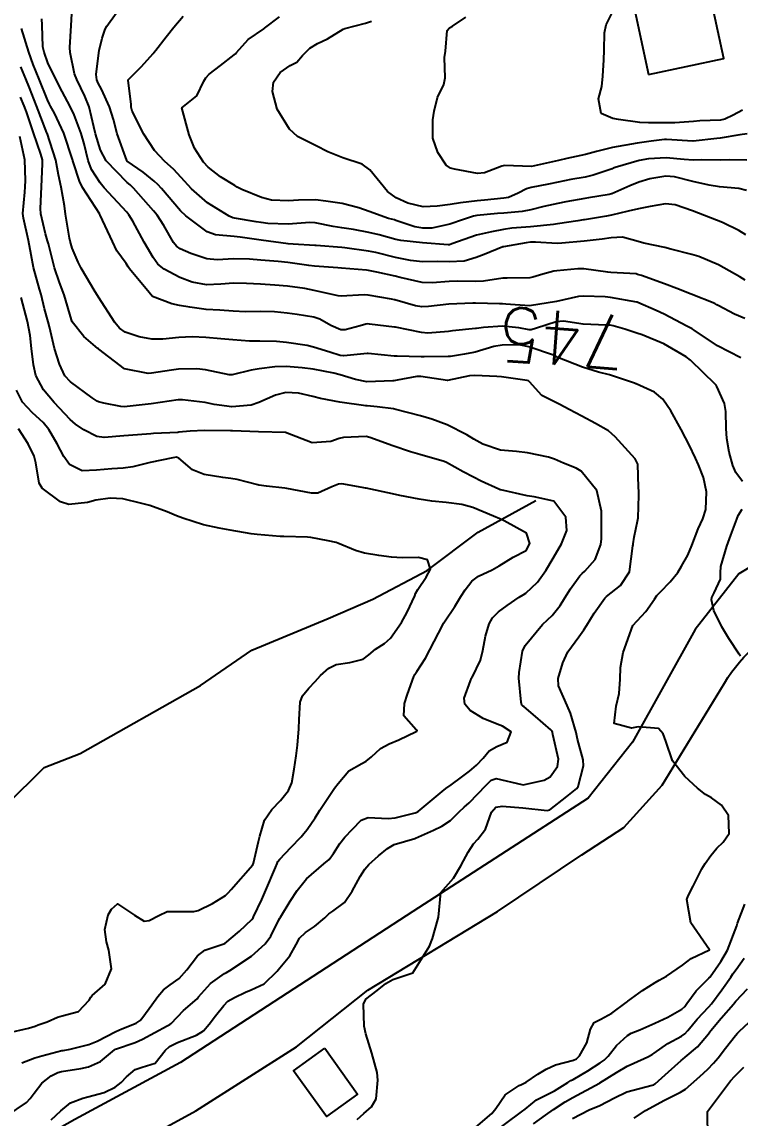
# Model space of a CAD drawing. Header units: metres. Extents: x 318500 to 325275, y 7408834 to 7428799.
# Drawn here: x 323206.3 to 323259.7, y 7421223.2 to 7421304.6 of the extents above; entities that cross this region are included whole.
import ezdxf
from ezdxf.enums import TextEntityAlignment as Align

# ---------------------------------------------------------------- set-up
doc = ezdxf.new("R2010")
doc.units = ezdxf.units.M
doc.header["$MEASUREMENT"] = 0
for name, color, linetype in [('Cotas', 45, 'Continuous'), ('Curvas de Nivel 1m', 11, 'Continuous'), ('Curvas de Nivel 5m', 15, 'Continuous'), ('Edificações', 30, 'Continuous'), ('Hidrografia', 140, 'Continuous'), ('Vias Primárias', 230, 'Continuous'), ('Vias Secundárias', 230, 'Continuous')]:
    doc.layers.add(name, color=color, linetype=linetype)
doc.styles.add('Style-STANDARD', font='STANDARD.shx')

msp = doc.modelspace()

# ---------------------------------------------------------------- linework, layer by layer
at = {"layer": 'Curvas de Nivel 1m', "flags": 128}
for points, elevation in [([(323260.009, 7421282.55), (323259.234, 7421282.853), (323258.019, 7421283.519), (323257.936, 7421283.568), (323257.773, 7421283.654), (323256.03, 7421284.362), (323254.954, 7421284.774), (323254.041, 7421285.111), (323252.324, 7421285.726), (323252.051, 7421285.822), (323251.936, 7421285.848), (323250.053, 7421285.964), (323249.827, 7421285.989), (323248.057, 7421286.23), (323247.611, 7421286.232), (323246.054, 7421286.08), (323245.82, 7421286.047), (323245.011, 7421285.826), (323244.277, 7421285.606), (323244.046, 7421285.562), (323242.353, 7421285.55), (323242.045, 7421285.531), (323240.599, 7421285.324), (323240.041, 7421285.291), (323238.636, 7421285.316), (323238.041, 7421285.302), (323236.778, 7421285.193), (323236.039, 7421285.214), (323234.422, 7421285.587), (323234.046, 7421285.687), (323232.683, 7421285.991), (323232.052, 7421286.111), (323231.921, 7421286.132), (323230.054, 7421286.28), (323229.777, 7421286.302), (323228.056, 7421286.432), (323227.637, 7421286.475), (323226.059, 7421286.703), (323225.362, 7421286.785), (323224.062, 7421286.879), (323223.228, 7421286.947), (323222.063, 7421286.976), (323220.822, 7421286.909), (323220.058, 7421286.985), (323218.857, 7421287.378), (323218.065, 7421287.709), (323217.792, 7421287.908), (323217.587, 7421288.187), (323216.849, 7421289.438), (323216.354, 7421290.206), (323216.105, 7421290.527), (323214.6, 7421292.233), (323214.357, 7421292.462), (323214.134, 7421292.656), (323212.59, 7421294.256), (323212.162, 7421295.055), (323211.798, 7421296.266), (323211.673, 7421296.782), (323211.322, 7421298.273), (323210.998, 7421299.058), (323210.391, 7421300.288), (323210.237, 7421300.725), (323209.909, 7421302.295), (323209.881, 7421302.681), (323209.973, 7421304.295), (323210.066, 7421306.052)], 747), ([(323260.046, 7421285.383), (323259.633, 7421285.626), (323258.063, 7421286.533), (323256.591, 7421287.153), (323256.074, 7421287.3), (323254.514, 7421287.696), (323254.081, 7421287.808), (323252.497, 7421288.137), (323252.085, 7421288.26), (323250.92, 7421288.579), (323250.088, 7421288.536), (323249.422, 7421288.431), (323248.085, 7421288.288), (323246.41, 7421288.132), (323246.083, 7421288.122), (323244.459, 7421288.21), (323244.084, 7421288.2), (323243.765, 7421288.161), (323242.08, 7421287.871), (323242.043, 7421287.861), (323240.649, 7421287.304), (323240.068, 7421287.077), (323239.155, 7421286.812), (323238.062, 7421286.744), (323237.221, 7421286.771), (323236.062, 7421286.76), (323235.177, 7421286.839), (323234.067, 7421287.082), (323232.614, 7421287.449), (323232.073, 7421287.555), (323230.297, 7421287.798), (323230.077, 7421287.819), (323228.162, 7421287.965), (323228.079, 7421287.974), (323226.457, 7421288.074), (323226.093, 7421288.093), (323224.083, 7421288.368), (323222.538, 7421288.577), (323222.085, 7421288.624), (323220.689, 7421288.761), (323220.082, 7421288.99), (323218.496, 7421290.176), (323218.106, 7421290.549), (323216.677, 7421292.202), (323216.417, 7421292.49), (323216.135, 7421292.744), (323215.325, 7421293.406), (323214.15, 7421294.226), (323214.118, 7421294.272), (323213.401, 7421296.248), (323213.123, 7421297.323), (323212.831, 7421298.254), (323212.223, 7421299.568), (323211.984, 7421300.02), (323211.878, 7421300.265), (323211.826, 7421300.676), (323212.03, 7421302.263), (323212.066, 7421302.459), (323212.277, 7421303.37), (323212.508, 7421304.037), (323212.637, 7421304.257), (323213.327, 7421305.223)], 748), ([(323259.837, 7421298.004), (323259.134, 7421297.636), (323258.513, 7421297.337), (323258.204, 7421297.274), (323256.661, 7421297.215), (323256.203, 7421297.182), (323254.822, 7421297.072), (323254.201, 7421297.069), (323252.851, 7421297.07), (323252.201, 7421297.1), (323250.638, 7421297.319), (323250.204, 7421297.393), (323249.339, 7421297.769), (323249.148, 7421298.849), (323249.378, 7421299.769), (323249.469, 7421300.547), (323249.541, 7421301.767), (323249.569, 7421302.468), (323249.581, 7421303.767), (323249.708, 7421304.356), (323250.317, 7421305.545)], 753), ([(323259.703, 7421279.624), (323257.983, 7421280.503), (323256.237, 7421281.676), (323256.099, 7421281.777), (323256.002, 7421281.836), (323255.71, 7421281.976), (323254.012, 7421282.858), (323253.431, 7421283.126), (323252.068, 7421283.729), (323252.02, 7421283.747), (323251.998, 7421283.753), (323250.025, 7421284.11), (323249.636, 7421284.153), (323248.026, 7421284.202), (323247.647, 7421284.164), (323246.02, 7421283.81), (323244.016, 7421283.475), (323242.268, 7421283.607), (323242.018, 7421283.635), (323241.797, 7421283.642), (323240.018, 7421283.686), (323239.812, 7421283.687), (323238.017, 7421283.608), (323236.521, 7421283.429), (323236.015, 7421283.409), (323235.56, 7421283.491), (323234.02, 7421283.924), (323233.984, 7421283.935), (323233.758, 7421283.974), (323232.024, 7421284.27), (323231.738, 7421284.289), (323230.023, 7421284.213), (323229.815, 7421284.232), (323228.029, 7421284.628), (323227.323, 7421284.768), (323226.033, 7421284.955), (323225.096, 7421285.028), (323224.035, 7421285.083), (323223.007, 7421285.144), (323222.036, 7421285.164), (323221.091, 7421285.087), (323220.033, 7421285.054), (323218.958, 7421285.249), (323218.041, 7421285.59), (323216.876, 7421286.198), (323216.42, 7421286.571), (323216.059, 7421287.07), (323215.647, 7421287.796), (323215.411, 7421288.22), (323214.552, 7421289.775), (323214.265, 7421290.238), (323214.103, 7421290.449), (323212.44, 7421292.257), (323212.134, 7421292.615), (323211.482, 7421293.608), (323211.234, 7421294.274), (323210.938, 7421295.509), (323210.719, 7421296.282), (323210.201, 7421297.677), (323209.914, 7421298.294), (323209.316, 7421299.398), (323208.828, 7421300.311), (323208.248, 7421301.54), (323207.962, 7421302.323), (323207.877, 7421302.713), (323207.824, 7421304.325), (323207.808, 7421304.811)], 746), ([(323260.091, 7421288.762), (323259.556, 7421289.089), (323258.399, 7421289.646), (323258.102, 7421289.767), (323257.911, 7421289.844), (323256.113, 7421290.532), (323254.835, 7421290.977), (323254.12, 7421291.053), (323252.975, 7421290.859), (323252.114, 7421290.688), (323251.348, 7421290.505), (323250.107, 7421290.209), (323249.729, 7421290.141), (323248.101, 7421289.874), (323248.02, 7421289.863), (323247.609, 7421289.787), (323246.098, 7421289.564), (323245.81, 7421289.528), (323244.095, 7421289.359), (323242.701, 7421289.247), (323242.093, 7421289.162), (323241.204, 7421288.987), (323240.088, 7421288.723), (323238.256, 7421288.092), (323238.081, 7421288.026), (323237.986, 7421288.016), (323236.082, 7421288.17), (323234.451, 7421288.332), (323234.084, 7421288.406), (323232.854, 7421288.755), (323232.089, 7421288.935), (323230.953, 7421289.149), (323230.092, 7421289.269), (323229.433, 7421289.37), (323228.096, 7421289.659), (323227.715, 7421289.674), (323226.095, 7421289.544), (323224.581, 7421289.609), (323224.096, 7421289.669), (323223.717, 7421289.727), (323222.099, 7421289.999), (323221.992, 7421290.025), (323221.701, 7421290.136), (323220.115, 7421291.129), (323218.904, 7421292.172), (323218.138, 7421293.024), (323217.579, 7421293.623), (323216.942, 7421294.198), (323216.162, 7421295.016), (323215.372, 7421296.222), (323214.504, 7421297.937), (323214.431, 7421298.237), (323214.429, 7421298.454), (323214.228, 7421300.013), (323214.207, 7421300.24), (323214.21, 7421300.261), (323214.231, 7421300.287), (323215.207, 7421301.264), (323216.059, 7421302.213), (323216.149, 7421302.325), (323216.264, 7421302.467), (323217.024, 7421303.454), (323217.598, 7421304.19), (323218.298, 7421305)], 749), ([(323260.167, 7421294.297), (323258.862, 7421294.335), (323258.167, 7421294.306), (323256.811, 7421294.315), (323256.166, 7421294.312), (323255.495, 7421294.358), (323254.168, 7421294.48), (323252.854, 7421294.407), (323252.165, 7421294.274), (323250.39, 7421293.757), (323250.222, 7421293.696), (323250.159, 7421293.667), (323248.739, 7421293.187), (323248.149, 7421293.046), (323247.087, 7421292.855), (323246.143, 7421292.677), (323245.433, 7421292.528), (323244.137, 7421292.279), (323243.796, 7421292.182), (323243.18, 7421291.849), (323242.449, 7421291.533), (323242.124, 7421291.47), (323240.678, 7421291.326), (323240.121, 7421291.279), (323238.893, 7421291.134), (323238.116, 7421291.017), (323237.154, 7421290.89), (323236.113, 7421290.829), (323234.972, 7421291.102), (323234.123, 7421291.503), (323233.476, 7421291.98), (323232.154, 7421293.581), (323231.599, 7421294.006), (323230.165, 7421294.479), (323229.051, 7421294.919), (323228.173, 7421295.374), (323227.717, 7421295.6), (323226.789, 7421296.071), (323226.188, 7421296.603), (323225.283, 7421298.089), (323224.921, 7421299.395), (323225.001, 7421300.092), (323225.506, 7421300.823), (323226.249, 7421301.322), (323226.739, 7421301.587), (323227.149, 7421302.067), (323227.703, 7421302.624), (323228.274, 7421302.958), (323229.008, 7421303.31), (323230.176, 7421304.022), (323230.291, 7421304.07), (323231.828, 7421304.471), (323232.296, 7421304.619)], 751), ([(323260.19, 7421296.255), (323259.644, 7421296.172), (323258.184, 7421295.929), (323257.933, 7421295.904), (323256.18, 7421295.711), (323256.151, 7421295.709), (323254.182, 7421295.834), (323254.051, 7421295.833), (323253.065, 7421295.717), (323252.179, 7421295.6), (323252.019, 7421295.573), (323250.175, 7421295.244), (323248.994, 7421294.949), (323248.169, 7421294.724), (323246.781, 7421294.415), (323246.165, 7421294.287), (323244.16, 7421293.84), (323242.16, 7421293.904), (323241.969, 7421293.863), (323240.665, 7421293.37), (323240.151, 7421293.32), (323238.442, 7421293.63), (323238.157, 7421293.702), (323237.824, 7421293.923), (323237.22, 7421294.879), (323236.845, 7421295.933), (323236.828, 7421297.306), (323236.932, 7421297.933), (323237.197, 7421298.958), (323237.656, 7421299.926), (323237.745, 7421300.425), (323237.717, 7421301.925), (323237.785, 7421302.407), (323237.899, 7421303.924), (323238.073, 7421304.141), (323238.295, 7421304.264), (323239.291, 7421304.919)], 752), ([(323239.345, 7421221.888), (323241.216, 7421223.5), (323241.519, 7421223.856), (323242.205, 7421224.876), (323243.246, 7421225.582), (323243.423, 7421225.653), (323243.76, 7421225.825), (323244.648, 7421226.427), (323245.265, 7421226.793), (323245.949, 7421227.12), (323247.275, 7421227.462), (323247.501, 7421227.552), (323247.743, 7421227.773), (323248.265, 7421228.741), (323248.559, 7421229.761), (323248.823, 7421230.241), (323249.311, 7421230.491), (323250.125, 7421230.939), (323251.202, 7421231.731), (323251.27, 7421231.791), (323251.332, 7421231.849), (323252.416, 7421232.642), (323253.353, 7421233.224), (323253.658, 7421233.393), (323254.189, 7421233.688), (323255.369, 7421234.521), (323256.028, 7421235.009), (323257.39, 7421235.65), (323255.996, 7421237.664), (323255.71, 7421239.393), (323255.792, 7421239.666), (323256.161, 7421240.376), (323256.814, 7421241.656), (323257.054, 7421242.067), (323257.475, 7421242.646), (323257.936, 7421243.19), (323258.404, 7421243.636), (323258.842, 7421244.288), (323258.802, 7421245.631), (323258.271, 7421246.383), (323257.533, 7421246.935), (323257.077, 7421247.196), (323256.488, 7421247.666), (323255.553, 7421248.536), (323254.636, 7421249.689), (323254.142, 7421251.144), (323253.955, 7421251.696), (323253.604, 7421252.095), (323252.085, 7421252.203), (323251.604, 7421252.118), (323250.314, 7421252.449), (323250.455, 7421253.747), (323250.679, 7421254.7), (323250.749, 7421255.744), (323250.783, 7421256.624), (323250.978, 7421257.741), (323251.7, 7421259.73), (323252.658, 7421260.774), (323253.289, 7421261.707), (323253.474, 7421261.964), (323253.738, 7421262.238), (323254.471, 7421262.971), (323255.029, 7421263.687), (323255.299, 7421264.15), (323255.773, 7421264.964), (323256.086, 7421265.675), (323256.552, 7421266.915), (323256.896, 7421267.664), (323257.116, 7421268.366), (323257.151, 7421269.66), (323256.931, 7421270.744), (323256.578, 7421271.669), (323256.358, 7421272.163), (323255.882, 7421273.17), (323255.616, 7421273.683), (323255.282, 7421274.303), (323254.515, 7421275.694), (323253.929, 7421276.552), (323253.302, 7421277.078), (323251.94, 7421277.685), (323251.908, 7421277.699), (323251.824, 7421277.732), (323249.949, 7421278.347), (323249.154, 7421278.566), (323247.957, 7421278.93), (323246.126, 7421279.649), (323245.969, 7421279.734), (323245.8, 7421279.813), (323243.979, 7421280.449), (323243.246, 7421280.583), (323241.981, 7421280.565), (323241.381, 7421280.467), (323239.972, 7421280.046), (323239.849, 7421280.014), (323239.181, 7421279.902), (323238.157, 7421279.727), (323237.967, 7421279.709), (323236.206, 7421279.698), (323235.966, 7421279.705), (323234.193, 7421279.74), (323233.967, 7421279.747), (323232.037, 7421279.931), (323231.969, 7421279.931), (323230.218, 7421279.766), (323229.967, 7421279.798), (323229.179, 7421280.032), (323227.976, 7421280.418), (323227.5, 7421280.534), (323225.98, 7421280.757), (323225.235, 7421280.834), (323223.981, 7421280.86), (323223.229, 7421280.864), (323221.982, 7421280.952), (323221.09, 7421281.036), (323219.984, 7421281.121), (323218.973, 7421281.177), (323217.984, 7421281.14), (323216.796, 7421281.011), (323215.978, 7421281.017), (323215.022, 7421281.178), (323213.983, 7421281.529), (323213.572, 7421281.823), (323213.229, 7421282.241), (323212.018, 7421284.124), (323211.933, 7421284.261), (323211.766, 7421284.522), (323210.726, 7421286.28), (323210.499, 7421286.728), (323210.065, 7421287.769), (323209.908, 7421288.292), (323209.861, 7421288.505), (323209.569, 7421290.295), (323209.494, 7421290.911), (323209.228, 7421292.299), (323209.048, 7421293.21), (323208.838, 7421294.31), (323208.198, 7421296.302), (323208.192, 7421296.32), (323208.18, 7421296.344), (323207.416, 7421298.328), (323206.889, 7421299.668), (323206.621, 7421300.336), (323206.244, 7421301.242)], 744), ([(323231.211, 7421223.041), (323231.708, 7421223.493), (323232.293, 7421223.979), (323232.622, 7421224.583), (323232.753, 7421225.975), (323232.7, 7421226.534), (323232.315, 7421227.98), (323231.866, 7421229.413), (323231.744, 7421229.986), (323231.693, 7421231.617), (323231.858, 7421231.985), (323232.693, 7421232.623), (323233.348, 7421233.138), (323233.868, 7421233.447), (323235.36, 7421233.94), (323236.586, 7421235.922), (323236.812, 7421236.495), (323237.216, 7421237.913), (323237.249, 7421238.076), (323237.44, 7421239.91), (323238.382, 7421240.969), (323238.917, 7421241.895), (323239.106, 7421242.253), (323239.475, 7421242.898), (323239.853, 7421243.516), (323240.193, 7421243.879), (323240.75, 7421244.623), (323241.202, 7421245.865), (323241.524, 7421246.251), (323241.987, 7421246.316), (323243.524, 7421246.195), (323245.324, 7421246.01), (323245.522, 7421246.059), (323246.78, 7421247.039), (323247.539, 7421247.642), (323247.64, 7421247.778), (323248.03, 7421249.306), (323247.992, 7421249.774), (323247.593, 7421251.299), (323247.481, 7421251.782), (323247.059, 7421253.233), (323246.804, 7421253.792), (323246.183, 7421255.26), (323246.148, 7421255.803), (323246.488, 7421256.978), (323246.868, 7421257.792), (323247.691, 7421258.909), (323248.063, 7421259.409), (323248.278, 7421259.774), (323248.825, 7421260.658), (323249.603, 7421261.761), (323249.664, 7421261.827), (323249.732, 7421261.882), (323250.769, 7421262.72), (323251.448, 7421263.735), (323251.698, 7421265.651), (323251.705, 7421265.731), (323251.714, 7421265.798), (323251.789, 7421266.312), (323252.047, 7421267.486), (323252.084, 7421267.726), (323252.131, 7421269.431), (323252.126, 7421269.726), (323252.117, 7421270), (323252.053, 7421271.727), (323251.866, 7421272.112), (323250.392, 7421273.752), (323249.896, 7421274.19), (323248.922, 7421274.752), (323247.913, 7421275.282), (323246.952, 7421275.795), (323246.283, 7421276.164), (323245.925, 7421276.326), (323244.929, 7421276.824), (323244.024, 7421277.839), (323243.941, 7421277.907), (323243.849, 7421277.933), (323241.945, 7421278.213), (323241.58, 7421278.231), (323239.946, 7421278.299), (323239.568, 7421278.273), (323237.94, 7421277.941), (323237.92, 7421277.94), (323235.944, 7421278.232), (323235.657, 7421278.232), (323234.2, 7421277.966), (323233.939, 7421277.915), (323233.877, 7421277.909), (323231.938, 7421277.849), (323231.1, 7421278.008), (323229.945, 7421278.366), (323229.489, 7421278.485), (323227.951, 7421278.774), (323227.132, 7421278.883), (323225.953, 7421278.974), (323225.093, 7421278.949), (323223.951, 7421278.805), (323223.346, 7421278.712), (323221.943, 7421278.355), (323221.722, 7421278.354), (323219.949, 7421278.741), (323219.312, 7421278.798), (323217.949, 7421278.773), (323217.419, 7421278.717), (323215.944, 7421278.49), (323215.695, 7421278.461), (323213.949, 7421278.81), (323212.032, 7421280.259), (323212.001, 7421280.29), (323211.971, 7421280.317), (323210.908, 7421281.205), (323210.063, 7421282.289), (323209.992, 7421282.453), (323209.449, 7421284.296), (323209.121, 7421285.212), (323208.743, 7421286.303), (323208.286, 7421288.089), (323208.231, 7421288.308), (323208.078, 7421288.833), (323207.733, 7421290.316), (323207.708, 7421290.713), (323207.787, 7421292.315), (323207.857, 7421294.033), (323207.845, 7421294.323), (323207.733, 7421294.747), (323207.176, 7421296.33), (323206.65, 7421297.889), (323206.488, 7421298.337), (323206.216, 7421298.978)], 743), ([(323208.486, 7421223.018), (323209.214, 7421223.7), (323209.927, 7421224.279), (323210.848, 7421224.643), (323211.227, 7421224.741), (323212.418, 7421225.056), (323213.238, 7421225.445), (323213.683, 7421225.786), (323214.085, 7421226.222), (323214.723, 7421226.75), (323215.261, 7421226.945), (323216.228, 7421227.233), (323216.952, 7421228.185), (323217.283, 7421228.467), (323217.885, 7421228.77), (323219.292, 7421229.31), (323219.797, 7421229.643), (323220.216, 7421230.141), (323220.7, 7421230.745), (323221.321, 7421231.52), (323221.625, 7421231.826), (323222.116, 7421232.118), (323222.93, 7421232.512), (323223.339, 7421232.675), (323224.303, 7421233.128), (323225.272, 7421234.071), (323225.361, 7421234.171), (323226.216, 7421235.217), (323226.678, 7421236.057), (323226.937, 7421236.505), (323227.393, 7421236.936), (323228.06, 7421237.381), (323228.827, 7421238.029), (323229.127, 7421238.312), (323229.418, 7421238.522), (323230.27, 7421239.165), (323230.844, 7421239.999), (323231.451, 7421241.106), (323231.792, 7421241.651), (323232.083, 7421241.984), (323232.816, 7421242.631), (323233.478, 7421243.183), (323233.979, 7421243.466), (323235.49, 7421243.909), (323235.511, 7421243.918), (323235.554, 7421243.939), (323236.878, 7421244.54), (323237.504, 7421244.842), (323238.152, 7421245.262), (323238.8, 7421245.897), (323239.164, 7421246.253), (323239.527, 7421246.567), (323240.791, 7421247.871), (323241.161, 7421248.25), (323241.548, 7421248.375), (323243.448, 7421247.925), (323243.541, 7421247.916), (323245.109, 7421248.252), (323245.55, 7421248.503), (323246.095, 7421249.269), (323246.16, 7421249.801), (323245.761, 7421251.644), (323245.723, 7421251.808), (323245.689, 7421251.897), (323245.602, 7421251.996), (323244.46, 7421252.973), (323243.619, 7421253.687), (323243.533, 7421253.745), (323243.437, 7421253.833), (323243.399, 7421254.058), (323243.236, 7421255.836), (323243.241, 7421256.251), (323243.502, 7421257.833), (323243.684, 7421258.264), (323244.989, 7421259.821), (323245.361, 7421260.159), (323245.71, 7421260.488), (323246.301, 7421261.222), (323246.653, 7421261.796), (323247.055, 7421262.475), (323247.755, 7421263.426), (323247.926, 7421263.61), (323248.123, 7421263.776), (323248.886, 7421264.652), (323249.319, 7421265.765), (323249.367, 7421266.184), (323249.355, 7421267.765), (323249.354, 7421268.228), (323249.018, 7421269.768), (323247.854, 7421271.195), (323247.487, 7421271.416), (323246.543, 7421271.8), (323245.864, 7421272.099), (323245.431, 7421272.252), (323243.871, 7421272.576), (323243.048, 7421272.672), (323241.874, 7421272.771), (323240.55, 7421273.21), (323239.885, 7421273.581), (323239.353, 7421273.898), (323237.901, 7421274.656), (323236.761, 7421275.077), (323235.911, 7421275.313), (323234.09, 7421275.795), (323233.918, 7421275.832), (323232.705, 7421275.988), (323231.973, 7421276.051), (323231.921, 7421276.059), (323231.854, 7421276.067), (323229.923, 7421276.333), (323228.49, 7421276.606), (323227.927, 7421276.752), (323226.863, 7421277), (323225.93, 7421277.049), (323225.157, 7421276.858), (323223.922, 7421276.298), (323223.34, 7421276.109), (323221.918, 7421275.973), (323220.608, 7421276.143), (323219.921, 7421276.295), (323218.254, 7421276.506), (323217.923, 7421276.5), (323215.92, 7421276.21), (323214.148, 7421275.996), (323213.916, 7421275.98), (323213.679, 7421275.996), (323212.398, 7421276.253), (323212.005, 7421276.352), (323211.912, 7421276.395), (323211.536, 7421276.645), (323209.933, 7421277.833), (323209.516, 7421278.294), (323209.103, 7421279.148), (323208.734, 7421280.302), (323208.364, 7421281.929), (323208.265, 7421282.307), (323208.004, 7421283.255), (323207.74, 7421284.314), (323207.633, 7421284.709), (323207.186, 7421286.323), (323206.997, 7421287.263), (323206.813, 7421288.329), (323206.428, 7421290.002), (323206.395, 7421290.336), (323206.53, 7421291.928), (323206.559, 7421292.334), (323206.581, 7421292.782), (323206.529, 7421294.336), (323206.176, 7421296.066)], 742), ([(323205.21, 7421223.323), (323206.655, 7421224.318), (323206.936, 7421224.603), (323207.23, 7421225.005), (323207.807, 7421225.739), (323208.487, 7421226.298), (323208.998, 7421226.549), (323209.255, 7421226.616), (323210.691, 7421226.836), (323211.26, 7421226.954), (323212.16, 7421227.353), (323213.19, 7421228.231), (323213.281, 7421228.282), (323214.725, 7421228.777), (323215.288, 7421229.016), (323217.12, 7421230.005), (323217.299, 7421230.104), (323217.4, 7421230.179), (323218.333, 7421231.146), (323219.328, 7421232.022), (323219.393, 7421232.085), (323219.445, 7421232.149), (323220.336, 7421233.149), (323221.356, 7421233.891), (323221.509, 7421233.976), (323221.768, 7421234.124), (323223.371, 7421235.168), (323224.388, 7421236.085), (323224.802, 7421236.666), (323225.407, 7421237.887), (323225.474, 7421238.005), (323225.515, 7421238.069), (323226.234, 7421239.256), (323226.761, 7421240.057), (323227.449, 7421240.918), (323228.755, 7421242.031), (323229.141, 7421242.348), (323229.472, 7421242.807), (323229.939, 7421243.557), (323230.315, 7421244.008), (323230.879, 7421244.62), (323231.51, 7421245.292), (323232.026, 7421245.472), (323233.512, 7421245.416), (323234.031, 7421245.444), (323235.518, 7421245.817), (323235.607, 7421245.85), (323235.745, 7421245.937), (323237.535, 7421247.412), (323237.816, 7421247.628), (323238.189, 7421247.904), (323238.966, 7421248.478), (323239.555, 7421248.921), (323240.08, 7421249.364), (323240.588, 7421249.875), (323241.026, 7421250.421), (323241.584, 7421250.761), (323242.371, 7421251.065), (323242.654, 7421251.844), (323242.015, 7421252.265), (323241.606, 7421252.42), (323240.572, 7421252.838), (323239.615, 7421253.435), (323239.21, 7421253.894), (323239.175, 7421254.347), (323239.646, 7421255.625), (323239.72, 7421255.818), (323239.753, 7421255.888), (323240.379, 7421257.17), (323240.564, 7421257.877), (323240.757, 7421258.941), (323241.021, 7421259.87), (323241.259, 7421260.314), (323241.713, 7421260.752), (323242.351, 7421261.223), (323243.256, 7421261.845), (323243.547, 7421262.027), (323243.735, 7421262.153), (323244.623, 7421262.95), (323245.231, 7421263.818), (323245.769, 7421264.745), (323246.4, 7421265.801), (323246.787, 7421266.803), (323246.704, 7421267.797), (323245.828, 7421268.98), (323244.359, 7421269.305), (323243.833, 7421269.38), (323241.888, 7421269.811), (323241.839, 7421269.822), (323241.74, 7421269.861), (323240.433, 7421270.468), (323239.849, 7421270.755), (323239.103, 7421271.152), (323237.859, 7421271.84), (323237.671, 7421271.922), (323235.867, 7421272.431), (323235.173, 7421272.648), (323233.877, 7421273.09), (323232.171, 7421273.71), (323231.887, 7421273.768), (323230.199, 7421273.703), (323229.884, 7421273.635), (323229.26, 7421273.409), (323227.879, 7421273.299), (323225.89, 7421274.07), (323223.89, 7421274.131), (323221.966, 7421274.204), (323221.891, 7421274.203), (323221.814, 7421274.208), (323219.891, 7421274.229), (323218.814, 7421274.166), (323217.979, 7421274.089), (323217.889, 7421274.081), (323216.102, 7421273.992), (323215.887, 7421273.977), (323214.249, 7421273.862), (323213.884, 7421273.824), (323212.439, 7421273.694), (323211.883, 7421273.78), (323210.927, 7421274.274), (323210.301, 7421274.69), (323209.897, 7421275.036), (323208.711, 7421276.302), (323207.924, 7421277.239), (323207.343, 7421278.319), (323207.175, 7421279.098), (323207.044, 7421280.324), (323206.924, 7421281.27), (323206.726, 7421282.329), (323206.254, 7421284.099)], 741), ([(323205.291, 7421229.487), (323206.803, 7421229.825), (323207.297, 7421229.985), (323207.537, 7421230.068), (323208.198, 7421230.301), (323208.957, 7421230.642), (323209.307, 7421230.754), (323210.514, 7421231.069), (323211.325, 7421231.905), (323211.444, 7421232.143), (323211.547, 7421232.257), (323212.494, 7421233.092), (323212.975, 7421234.236), (323212.768, 7421235.633), (323212.599, 7421236.242), (323212.474, 7421237.163), (323212.734, 7421238.24), (323212.985, 7421238.667), (323213.423, 7421239.075), (323214.694, 7421238.217), (323215.404, 7421237.79), (323215.781, 7421237.827), (323216.502, 7421238.194), (323217.11, 7421238.489), (323217.415, 7421238.504), (323219.079, 7421238.491), (323219.416, 7421238.572), (323220.471, 7421239.093), (323221.433, 7421239.693), (323221.664, 7421239.899), (323221.863, 7421240.124), (323223.459, 7421241.974), (323223.51, 7421242.099), (323223.881, 7421243.697), (323223.983, 7421244.093), (323224.327, 7421245.269), (323224.871, 7421246.08), (323225.527, 7421246.746), (323226.112, 7421247.486), (323226.375, 7421248.062), (323226.552, 7421249.063), (323226.693, 7421250.059), (323226.785, 7421250.855), (323226.876, 7421252.057), (323226.902, 7421252.762), (323226.981, 7421254.056), (323227.156, 7421254.526), (323227.636, 7421255.096), (323228.096, 7421255.59), (323228.508, 7421256.037), (323229.122, 7421256.564), (323229.662, 7421256.847), (323230.681, 7421256.988), (323231.669, 7421257.243), (323232.091, 7421257.569), (323232.58, 7421257.981), (323233.246, 7421258.413), (323233.688, 7421258.81), (323234.502, 7421259.958), (323234.939, 7421260.725), (323235.497, 7421261.943), (323235.561, 7421262.114), (323235.737, 7421262.412), (323236.353, 7421263.329), (323236.66, 7421263.927), (323236.453, 7421264.619), (323235.769, 7421264.794), (323234.573, 7421264.763), (323233.768, 7421264.807), (323232.821, 7421264.928), (323231.771, 7421265.103), (323231.091, 7421265.318), (323229.778, 7421265.854), (323229.65, 7421265.893), (323229.063, 7421266.031), (323227.783, 7421266.272), (323227.538, 7421266.298), (323225.784, 7421266.342), (323225.505, 7421266.353), (323223.786, 7421266.489), (323223.351, 7421266.542), (323221.79, 7421266.809), (323220.972, 7421266.959), (323219.796, 7421267.226), (323218.26, 7421267.716), (323217.806, 7421267.888), (323217.117, 7421268.19), (323215.817, 7421268.653), (323215.236, 7421268.799), (323213.824, 7421269.136), (323212.863, 7421269.206), (323211.822, 7421269.054), (323211.201, 7421268.888), (323209.816, 7421268.723), (323209.186, 7421268.93), (323207.834, 7421269.941), (323207.599, 7421270.314), (323207.351, 7421271.814), (323207.236, 7421272.319), (323206.775, 7421273.228), (323206.061, 7421274.337)], 739), ([(323244.305, 7421222.723), (323245.216, 7421223.368), (323245.812, 7421223.801), (323246.667, 7421224.35), (323247.233, 7421224.674), (323249.225, 7421225.75), (323249.241, 7421225.76), (323250.47, 7421226.53), (323251.269, 7421227.01), (323251.759, 7421227.236), (323252.802, 7421227.707), (323253.116, 7421227.869), (323253.284, 7421227.973), (323254.298, 7421228.682), (323255.303, 7421229.232), (323255.558, 7421229.416), (323255.78, 7421229.665), (323256.479, 7421230.498), (323257.328, 7421231.414), (323257.533, 7421231.647), (323258.303, 7421232.678), (323258.969, 7421233.626), (323259.127, 7421233.861), (323259.369, 7421234.194), (323259.966, 7421235.026)], 746), ([(323247.213, 7421223.115), (323248.442, 7421223.762), (323249.233, 7421224.093), (323250.329, 7421224.649), (323251.244, 7421225.098), (323253.136, 7421225.589), (323253.249, 7421225.628), (323253.355, 7421225.698), (323254.347, 7421226.6), (323255.276, 7421227.431), (323255.405, 7421227.542), (323255.568, 7421227.667), (323256.505, 7421228.444), (323257.307, 7421229.423), (323257.402, 7421229.555), (323257.477, 7421229.647), (323258.264, 7421230.58), (323259.166, 7421231.622), (323259.237, 7421231.716), (323259.333, 7421231.828), (323260.212, 7421232.742)], 747), ([(323251.797, 7421223.146), (323252.635, 7421223.709), (323253.234, 7421224.051), (323253.998, 7421224.449), (323255.244, 7421225.085), (323255.602, 7421225.311), (323256.016, 7421225.662), (323256.678, 7421226.236), (323257.267, 7421226.784), (323257.685, 7421227.232), (323258.02, 7421227.639), (323258.577, 7421228.344), (323259.305, 7421229.287), (323259.461, 7421229.464), (323259.626, 7421229.615), (323261.326, 7421231.191)], 748), ([(323257.269, 7421221.649), (323257.23, 7421223.65), (323258.723, 7421225.628), (323258.958, 7421225.921), (323259.26, 7421226.269), (323259.936, 7421226.944)], 749)]:
    msp.add_lwpolyline(points, dxfattribs=dict(at, elevation=elevation))
at = {"layer": 'Curvas de Nivel 5m', "flags": 128}
for points, elevation in [([(323260.137, 7421292.061), (323259.572, 7421292.195), (323258.14, 7421292.334), (323257.35, 7421292.454), (323256.146, 7421292.718), (323254.788, 7421293.056), (323254.151, 7421293.109), (323252.949, 7421292.917), (323252.144, 7421292.667), (323251.481, 7421292.398), (323250.131, 7421291.8), (323250.101, 7421291.79), (323249.939, 7421291.762), (323248.398, 7421291.506), (323248.125, 7421291.462), (323246.716, 7421291.206), (323246.119, 7421291.089), (323245.072, 7421290.869), (323244.112, 7421290.622), (323243.467, 7421290.489), (323242.108, 7421290.364), (323241.642, 7421290.332), (323240.105, 7421290.198), (323239.847, 7421290.151), (323239.107, 7421289.905), (323238.096, 7421289.546), (323236.767, 7421289.259), (323236.093, 7421289.25), (323235.5, 7421289.354), (323234.099, 7421289.824), (323233.986, 7421289.859), (323233.551, 7421289.978), (323232.107, 7421290.493), (323231.35, 7421290.769), (323230.116, 7421291.094), (323228.89, 7421291.267), (323228.119, 7421291.344), (323226.86, 7421291.328), (323226.118, 7421291.274), (323224.869, 7421291.342), (323224.121, 7421291.521), (323222.666, 7421292.122), (323222.312, 7421292.308), (323222.133, 7421292.409), (323221.069, 7421293.075), (323220.146, 7421293.792), (323219.804, 7421294.163), (323219.144, 7421295.192), (323218.742, 7421296.174), (323218.21, 7421298.18), (323219.303, 7421299.085), (323219.832, 7421300.164), (323219.979, 7421300.418), (323220.238, 7421300.68), (323221.065, 7421301.33), (323222.086, 7421302.133), (323222.183, 7421302.21), (323222.262, 7421302.296), (323223.131, 7421303.263), (323224.289, 7421304.062), (323224.314, 7421304.076), (323224.336, 7421304.1), (323225.449, 7421304.938)], 750), ([(323259.848, 7421270.429), (323259.341, 7421271.113), (323259.122, 7421271.631), (323258.859, 7421272.62), (323258.677, 7421273.638), (323258.632, 7421274.37), (323258.59, 7421275.64), (323258.504, 7421276.219), (323257.938, 7421277.489), (323257.883, 7421277.594), (323257.839, 7421277.652), (323255.966, 7421279.438), (323255.658, 7421279.683), (323253.984, 7421280.657), (323252.384, 7421281.334), (323251.996, 7421281.462), (323251.092, 7421281.744), (323250.244, 7421281.998), (323250.003, 7421282.045), (323249.709, 7421282.057), (323248.003, 7421282.118), (323246.548, 7421282.344), (323246.005, 7421282.298), (323244.546, 7421281.832), (323244.139, 7421281.697), (323243.998, 7421281.702), (323243.23, 7421281.848), (323242.001, 7421281.972), (323240.593, 7421281.881), (323240.084, 7421281.803), (323239.999, 7421281.793), (323238.291, 7421281.62), (323237.995, 7421281.589), (323236.468, 7421281.46), (323235.993, 7421281.493), (323234.077, 7421281.89), (323233.999, 7421281.906), (323233.376, 7421281.979), (323232.133, 7421282.13), (323232.001, 7421282.143), (323231.872, 7421282.131), (323231.454, 7421282.005), (323230.317, 7421281.695), (323229.995, 7421281.709), (323229.269, 7421282.031), (323228.453, 7421282.492), (323228.006, 7421282.636), (323226.774, 7421282.835), (323226.009, 7421282.935), (323225.072, 7421283.027), (323224.01, 7421283.058), (323222.934, 7421283.041), (323222.01, 7421283.096), (323221.027, 7421283.161), (323220.01, 7421283.205), (323218.79, 7421283.395), (323218.013, 7421283.517), (323217.448, 7421283.625), (323216.02, 7421284.182), (323215.983, 7421284.21), (323215.774, 7421284.463), (323214.318, 7421286.227), (323214.21, 7421286.387), (323214.054, 7421286.623), (323213.378, 7421287.561), (323213.037, 7421288.25), (323212.145, 7421290.213), (323212.118, 7421290.26), (323212.1, 7421290.287), (323210.824, 7421292.28), (323210.595, 7421292.744), (323210.148, 7421294.107), (323210.111, 7421294.252), (323210.098, 7421294.291), (323210.084, 7421294.358), (323209.424, 7421296.301), (323208.73, 7421297.784), (323208.443, 7421298.317), (323208.363, 7421298.47), (323208.215, 7421298.777), (323207.594, 7421300.326), (323207.163, 7421301.414), (323206.837, 7421302.334), (323206.286, 7421304.092)], 745), ([(323206.321, 7421227.267), (323207.27, 7421227.618), (323207.799, 7421227.778), (323209.278, 7421228.161), (323209.382, 7421228.184), (323209.894, 7421228.281), (323211.284, 7421228.618), (323211.91, 7421228.875), (323213.294, 7421229.59), (323213.74, 7421229.781), (323214.803, 7421230.215), (323215.108, 7421230.407), (323215.307, 7421230.652), (323215.967, 7421231.554), (323216.42, 7421232.194), (323216.846, 7421232.679), (323217.343, 7421233.043), (323217.988, 7421233.533), (323218.56, 7421234.162), (323219.371, 7421235.203), (323219.9, 7421235.62), (323221.38, 7421236.13), (323222.479, 7421237.028), (323223.407, 7421237.91), (323223.488, 7421238.02), (323223.529, 7421238.098), (323224.14, 7421239.379), (323224.445, 7421240.085), (323225.151, 7421241.768), (323225.27, 7421242.073), (323225.328, 7421242.206), (323225.465, 7421242.384), (323226.299, 7421243.241), (323227.059, 7421244.054), (323227.257, 7421244.289), (323227.498, 7421244.595), (323228.102, 7421245.45), (323228.451, 7421246.036), (323229.536, 7421247.649), (323229.808, 7421248.016), (323230.604, 7421248.955), (323231.563, 7421249.502), (323231.895, 7421249.656), (323232.281, 7421249.983), (323232.963, 7421250.593), (323233.585, 7421250.942), (323234.311, 7421251.238), (323235.599, 7421251.865), (323235.646, 7421251.892), (323235.674, 7421251.939), (323235.636, 7421251.975), (323235.601, 7421252.001), (323234.692, 7421253.035), (323234.726, 7421253.953), (323234.952, 7421254.629), (323235.429, 7421255.943), (323235.504, 7421256.091), (323235.656, 7421256.326), (323236.288, 7421257.313), (323236.619, 7421257.926), (323237.57, 7421259.783), (323237.638, 7421259.911), (323237.661, 7421259.95), (323237.702, 7421260.012), (323238.474, 7421261.147), (323238.917, 7421261.898), (323239.242, 7421262.39), (323239.747, 7421263.029), (323240.227, 7421263.409), (323241.236, 7421263.868), (323241.763, 7421264.17), (323242.804, 7421264.815), (323243.775, 7421265.308), (323244.031, 7421265.836), (323243.791, 7421266.605), (323242.145, 7421267.517), (323241.807, 7421267.652), (323241.349, 7421267.867), (323239.819, 7421268.494), (323238.987, 7421268.738), (323237.824, 7421268.879), (323236.776, 7421268.981), (323235.828, 7421269.117), (323234.391, 7421269.403), (323233.833, 7421269.53), (323231.899, 7421269.929), (323231.839, 7421269.944), (323231.6, 7421269.994), (323230.088, 7421270.263), (323229.842, 7421270.237), (323229.333, 7421270.028), (323228.295, 7421269.581), (323227.833, 7421269.568), (323225.987, 7421269.919), (323225.838, 7421269.943), (323224.497, 7421270.09), (323223.912, 7421270.17), (323223.841, 7421270.181), (323222.303, 7421270.581), (323221.845, 7421270.66), (323221.251, 7421270.731), (323219.848, 7421270.96), (323218.983, 7421271.295), (323217.966, 7421272.178), (323217.861, 7421272.227), (323217.809, 7421272.233), (323217.525, 7421272.185), (323215.856, 7421271.841), (323214.551, 7421271.525), (323213.852, 7421271.424), (323212.992, 7421271.384), (323211.85, 7421271.275), (323210.805, 7421271.231), (323209.854, 7421271.686), (323209.437, 7421272.294), (323208.939, 7421273.235), (323208.314, 7421274.306), (323207.895, 7421274.81), (323207.119, 7421275.539), (323206.373, 7421276.333), (323205.923, 7421277.208)], 740), ([(323259.678, 7421257.466), (323259.589, 7421257.621), (323258.829, 7421258.77), (323258.306, 7421259.641), (323257.718, 7421260.846), (323257.523, 7421261.653), (323257.563, 7421261.822), (323257.738, 7421262.154), (323258.203, 7421263.193), (323258.208, 7421263.643), (323258.236, 7421264.114), (323258.678, 7421265.637), (323258.981, 7421266.443), (323259.407, 7421267.626), (323259.521, 7421267.918), (323259.821, 7421268.369)], 745), ([(323241.602, 7421222.252), (323243.216, 7421223.457), (323243.436, 7421223.61), (323243.699, 7421223.825), (323244.542, 7421224.505), (323245.236, 7421224.857), (323245.868, 7421225.174), (323246.864, 7421225.786), (323247.1, 7421225.935), (323247.254, 7421226.023), (323248.359, 7421226.669), (323249.273, 7421227.266), (323249.559, 7421227.464), (323249.848, 7421227.744), (323250.47, 7421228.557), (323251.304, 7421229.297), (323251.58, 7421229.452), (323252.206, 7421229.717), (323253.315, 7421230.199), (323254.29, 7421230.656), (323255.326, 7421231.252), (323255.547, 7421231.449), (323255.713, 7421231.666), (323256.4, 7421232.604), (323257.359, 7421233.568), (323257.396, 7421233.613), (323257.425, 7421233.649), (323258.24, 7421234.774), (323258.717, 7421235.63), (323259.408, 7421237.441), (323259.47, 7421237.619), (323260.007, 7421239.036)], 745)]:
    msp.add_lwpolyline(points, dxfattribs=dict(at, elevation=elevation))
at = {"layer": 'Edificações'}
for points in [[(323252.844, 7421300.663), (323258.441, 7421301.848), (323257.369, 7421306.914), (323251.772, 7421305.73)], [(323228.809, 7421228.338), (323231.248, 7421224.942), (323228.93, 7421223.277), (323226.491, 7421226.673)]]:
    msp.add_lwpolyline(points, close=True, dxfattribs=at)
at = {"layer": 'Hidrografia', "elevation": 735}
msp.add_lwpolyline([(323175.121, 7421248.73), (323178.797, 7421246.978), (323181.611, 7421245.794), (323185.018, 7421243.425), (323190.943, 7421240.316), (323191.536, 7421240.168), (323193.461, 7421240.168), (323195.535, 7421240.908), (323196.424, 7421242.092), (323198.942, 7421243.573), (323202.2, 7421245.053), (323205.163, 7421246.386), (323207.977, 7421249.199), (323210.644, 7421250.235), (323219.594, 7421255.293), (323223.386, 7421257.898), (323229.073, 7421260.267), (323232.391, 7421261.688), (323236.419, 7421263.82), (323240.211, 7421266.662), (323244.477, 7421269.031)], dxfattribs=at)
at = {"layer": 'Vias Primárias'}
for points in [[(323715.644, 7420145.548, 0), (323709.04, 7420132.939)], [(323831.088, 7420001.787, 0), (323833.844, 7420008.443, 0.220888)], [(323205.069, 7420933.766, 0), (323207.298, 7420931.929, 0.020742), (323210.311, 7420929.649), (323213.335, 7420928.865), (323214.564, 7420929.479), (323216.061, 7420926.782), (323213.869, 7420925.313), (323213.871, 7420924.556), (323218.068, 7420917.639), (323222.108, 7420910.972), (323227.38, 7420903.131), (323230.217, 7420898.982, 0.38291), (323236.446, 7420897.46), (323249.502, 7420903.926), (323257.59, 7420907.836)]]:
    msp.add_lwpolyline(points, format="xyb", dxfattribs=at)
at = {"layer": 'Vias Secundárias'}
for points in [[(323279.589, 7421236.515), (323275.863, 7421251.174), (323272.101, 7421263.713, 0.42773), (323265.46, 7421267.094), (323259.57, 7421263.588), (323256.312, 7421259.454), (323251.676, 7421251.063), (323248.382, 7421246.925), (323235.352, 7421238.509), (323218.111, 7421227.288), (323210.261, 7421223.044), (323205.651, 7421220.439)], [(323199.912, 7421212.839), (323206.362, 7421216.659), (323219.243, 7421223.687), (323226.711, 7421228.438), (323232.004, 7421232.643), (323241.648, 7421238.493), (323247.901, 7421242.709), (323251.022, 7421244.743), (323253.882, 7421247.872), (323258.496, 7421255.468, -0.159381), (323264.197, 7421260.356, -0.404908), (323270.71, 7421257.779), (323274.389, 7421244.607), (323276.021, 7421235.631, -0.198053), (323273.985, 7421226.136), (323257.961, 7421212.829), (323247.774, 7421203.042), (323245.332, 7421200.329), (323241.939, 7421196.26, 0.085389), (323235.96, 7421185.928, 0.103797), (323234.467, 7421175.876, 0.087034)]]:
    msp.add_lwpolyline(points, format="xyb", dxfattribs=at)

# ---------------------------------------------------------------- texts
at = {"layer": 'Cotas', "style": 'Style-STANDARD'}
msp.add_text('745', height=4, rotation=175.82647, dxfattribs=at).set_placement((323246.434, 7421281.089, 745), align=Align.MIDDLE_CENTER)

doc.saveas('drawing.dxf')
